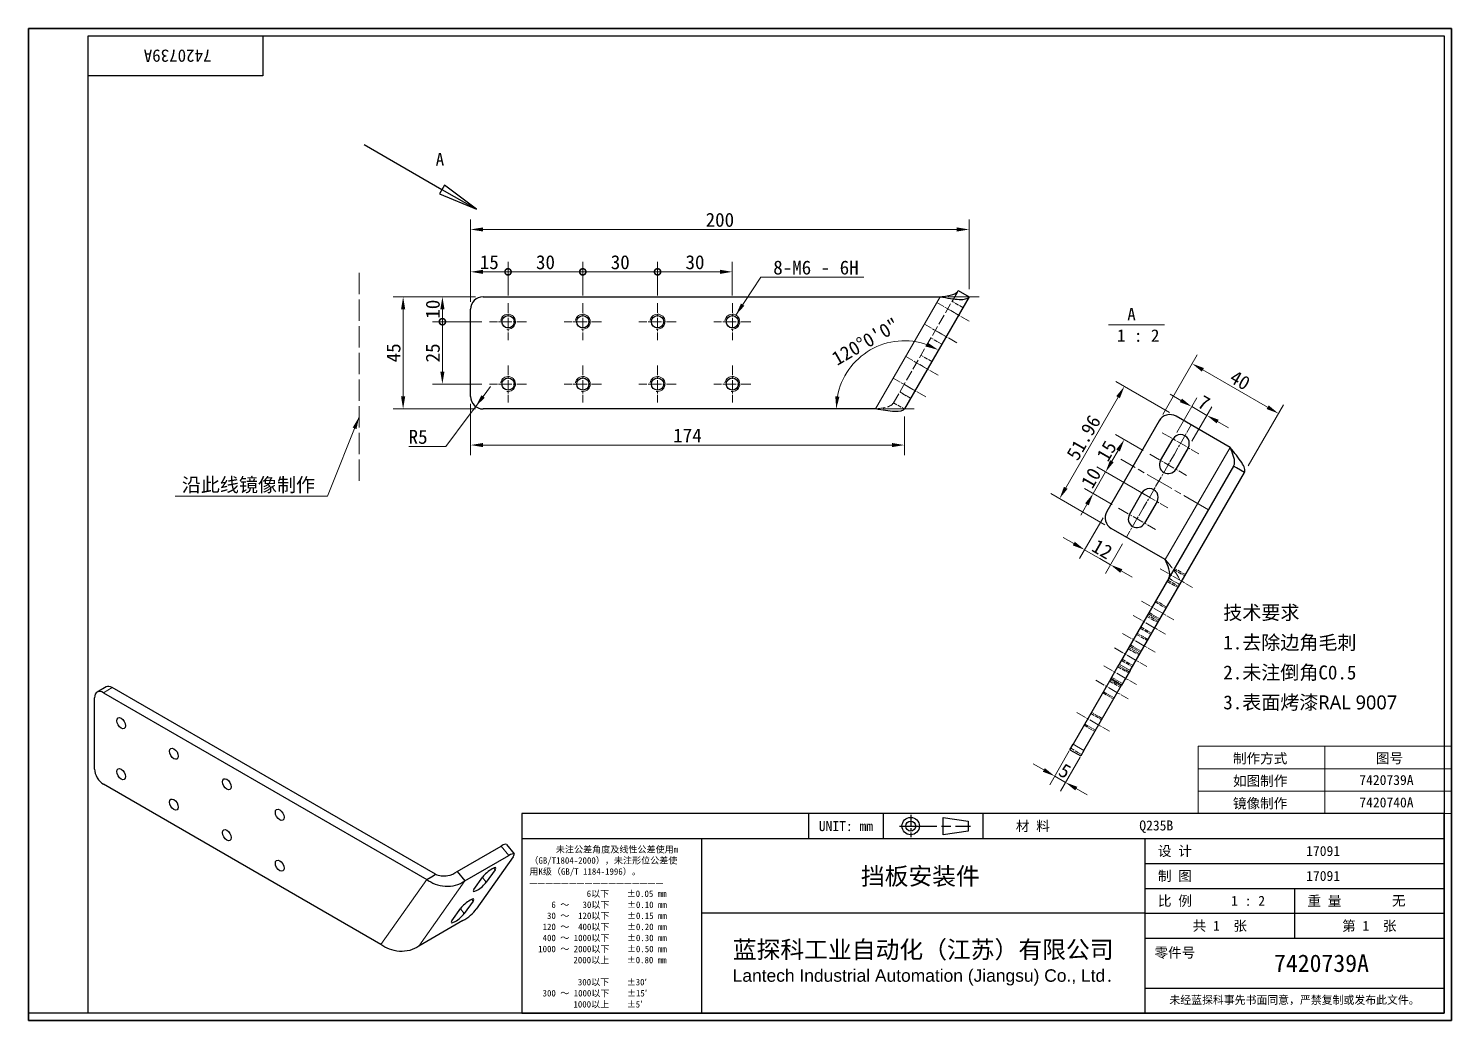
# Model space of a CAD drawing. Header units: millimetres. Extents: x 12 to 583, y 11 to 409.
import ezdxf
from ezdxf.enums import TextEntityAlignment as Align

# ---------------------------------------------------------------- set-up
doc = ezdxf.new("R2010")
doc.units = ezdxf.units.MM
doc.header["$LTSCALE"] = 2
doc.linetypes.add('CHAIN', pattern=[0.3543, 0.2362, -0.0295, 0.0591, -0.0295])
doc.linetypes.add('DASHED', pattern=[0.2067, 0.1654, -0.0413])
for name, color, linetype, lineweight in [('1', 7, 'Continuous', 18), ('可见 (ISO)', 7, 'Continuous', 25), ('可见窄的 (ISO)', 7, 'Continuous', 18), ('图框 (ISO)', 7, 'Continuous', 35), ('标题 (ISO)', 7, 'Continuous', 25), ('草图几何图元 (ISO)', 7, 'Continuous', 18)]:
    doc.layers.add(name, color=color, linetype=linetype, lineweight=lineweight)
for name, color, linetype, lineweight, true_color in [('中心标记 (ISO)', 1, 'CHAIN', 18, 0xff0000), ('中心线 (ISO)', 1, 'CHAIN', 18, 0xff0000), ('剖切线 (ISO)', 7, 'CHAIN', 25, 0x008000), ('尺寸 (ISO)', 7, 'Continuous', 18, 0x008000), ('符号 (ISO)', 7, 'Continuous', 18, 0x008000), ('隐藏 (ISO)', 5, 'DASHED', 18, 0x0000ff), ('隐藏窄的 (ISO)', 5, 'DASHED', 18, 0x0000ff)]:
    doc.layers.add(name, color=color, linetype=linetype, lineweight=lineweight, true_color=true_color)
doc.styles.add('HZ_33', font='simfang.ttf')
doc.styles.add('文本样式164', font='SimSun.ttf')
doc.styles.add('文本样式165', font='SimSun.ttf')
doc.styles.add('文本样式74', font='SimSun.ttf')
doc.styles.add('最新国标', font='simfang.ttf')
doc.styles.add('注释文本 (ISO)', font='simfang.ttf')
doc.dimstyles.new('默认 (GB)', dxfattribs={"dimscale": 2, "dimtxt": 2.8, "dimasz": 2.5, "dimexe": 2, "dimexo": 1.5, "dimgap": 0.5, "dimtad": 1, "dimtoh": 1, "dimdsep": 46, "dimtxsty": '最新国标', "dimcen": 0.09, "dimdle": 10, "dimclrd": 256, "dimclre": 256, "dimclrt": 256, "dimaunit": 1, "dimadec": 3, "dimazin": 2, "dimtfac": 0.535714, "dimtdec": 3, "dimtmove": 0, "dimatfit": 3, "dimfxl": 0, "dimtolj": 1, "dimlwd": -1, "dimlwe": -1, "dimarcsym": 0})
doc.dimstyles.new('默认 (GB)$7', dxfattribs={"dimscale": 2, "dimtxt": 2.8, "dimasz": 2.5, "dimexe": 2, "dimexo": 1.5, "dimgap": 0.5, "dimtad": 1, "dimtoh": 1, "dimdsep": 46, "dimtxsty": '最新国标', "dimcen": 0.09, "dimdle": 10, "dimclrd": 256, "dimclre": 256, "dimclrt": 256, "dimaunit": 1, "dimadec": 3, "dimazin": 2, "dimtfac": 0.535714, "dimtdec": 3, "dimtmove": 0, "dimatfit": 3, "dimfxl": 0, "dimtolj": 1, "dimlwd": -1, "dimlwe": -1, "dimarcsym": 0})

# ---------------------------------------------------------------- blocks, each defined once
blk = doc.blocks.new('图框 最新国标')
at = {"layer": '图框 (ISO)'}
for p, q in [((6, 7), (6, 204.5)), ((6, 204.5), (291.5, 204.5)), ((291.5, 204.5), (291.5, 5.5)), ((6, 7), (6, 5.5)), ((6, 7), (6, 5.5)), ((291.5, 5.5), (6, 5.5))]:
    blk.add_line(p, q, dxfattribs=at)
at = {"layer": '图框 (ISO)', "color": 7, "linetype": 'Continuous', "lineweight": 25}
for p, q in [((18, 203), (290, 203)), ((18, 7), (18, 203)), ((18, 203), (290, 203)), ((53, 203), (53, 195)), ((290, 203), (290, 7)), ((290, 203), (290, 7)), ((53, 195), (18, 195)), ((290, 7), (6, 7)), ((290, 7), (18, 7))]:
    blk.add_line(p, q, dxfattribs=at)
at = {"layer": '图框 (ISO)', "style": '文本样式74'}
blk.add_attdef('零件代号_001', (42.73, 200.25), '', height=2.5, rotation=180, dxfattribs=at)
blk = doc.blocks.new('标题栏 最新国标')
at = {"layer": '标题 (ISO)'}
for p, q in [((381.98, -183.84), (196.98, -183.84)), ((196.98, -183.84), (196.98, -223.84)), ((254.48, -183.84), (254.48, -188.84)), ((269.48, -183.84), (269.48, -188.84)), ((281.48, -188.09), (281.48, -184.59)), ((281.48, -184.59), (286.48, -185.34)), ((286.48, -185.34), (286.48, -187.34)), ((289.48, -183.84), (289.48, -188.84)), ((381.98, -223.84), (381.98, -183.84)), ((383.48, -183.84), (383.48, -225.34)), ((286.48, -187.34), (281.48, -188.09)), ((196.98, -188.84), (381.98, -188.84)), ((232.98, -188.84), (232.98, -223.84)), ((321.98, -188.84), (321.98, -223.84)), ((321.98, -193.84), (381.98, -193.84)), ((321.98, -198.84), (381.98, -198.84)), ((351.98, -198.84), (351.98, -208.84)), ((321.98, -203.84), (232.98, -203.84)), ((321.98, -203.84), (381.98, -203.84)), ((321.98, -208.84), (381.98, -208.84)), ((321.98, -218.84), (381.98, -218.84)), ((196.98, -223.84), (381.98, -223.84)), ((383.48, -225.34), (196.98, -225.34))]:
    blk.add_line(p, q, dxfattribs=at)
at = {"layer": '标题 (ISO)', "linetype": 'CHAIN', "ltscale": 5.000333}
blk.add_line((274.98, -184.09), (274.98, -188.59), dxfattribs=at)
at = {"layer": '标题 (ISO)', "linetype": 'CHAIN', "ltscale": 15.834605}
blk.add_line((272.73, -186.34), (286.98, -186.34), dxfattribs=at)
at = {"layer": '标题 (ISO)'}
for radius in [1.75, 1]:
    blk.add_circle((274.98, -186.34), radius, dxfattribs=at)
at = {"layer": '1', "style": '文本样式164'}
for s, p in [('UNIT: mm', (261.98, -186.34)), ('材 料', (299.48, -186.34)), ('设 计', (327.98, -191.34)), ('制 图', (327.98, -196.34)), ('比 例', (327.98, -201.34)), ('重 量', (357.98, -201.34)), ('共 1  张', (336.98, -206.34)), ('第 1  张', (366.98, -206.34))]:
    blk.add_text(s, height=2, dxfattribs=at).set_placement(p, align=Align.MIDDLE_CENTER)
at = {"layer": '标题 (ISO)', "style": '注释文本 (ISO)'}
for s, insert, char_height, attachment_point, line_spacing_factor in [('\\fSimSun|b0|i0;{\\H1.3000;      未注公差角度及线性公差使用m\\P}\\fSimSun|b0|i0;{\\H1.3000;（GB/T1804-2000），未注形位公差使\\P}\\fSimSun|b0|i0;{\\H1.3000;用K级（GB/T 1184-1996）。\\P}\\fSimSun|b0|i0;{\\H1.3000;—————————————————\\P}\\fSimSun|b0|i0;{\\H1.3000;             6以下    ±0.05 mm\\P}\\fSimSun|b0|i0;{\\H1.3000;     6 ～   30以下    ±0.10 mm\\P}\\fSimSun|b0|i0;{\\H1.3000;    30 ～  120以下    ±0.15 mm\\P}\\fSimSun|b0|i0;{\\H1.3000;   120 ～  400以下    ±0.20 mm\\P}\\fSimSun|b0|i0;{\\H1.3000;   400 ～ 1000以下    ±0.30 mm\\P}\\fSimSun|b0|i0;{\\H1.3000;  1000 ～ 2000以下    ±0.50 mm\\P}\\fSimSun|b0|i0;{\\H1.3000;          2000以上    ±0.80 mm\\P}\\fSimSun|b0|i0;{\\H1.3000;\\P}\\fSimSun|b0|i0;{\\H1.3000;           300以下    ±30′\\P}\\fSimSun|b0|i0;{\\H1.3000;   300 ～ 1000以下    ±15′\\P}\\fSimSun|b0|i0;{\\H1.3000;          1000以上    ±5′}', (198.48, -206.63), 1.3, 4, 1.023913), ('{\\fMicrosoft YaHei|b0|i0|c134|p34;\\H1.75x;蓝探科工业自动化（江苏）有限公司\\P\\fArial|b0|i0|c0|p34;\\H0.71429x;Lantech Industrial Automation (Jiangsu) Co., Ltd\\fFangSong|b0|i0|c134|p49;.\\H1.15195x; }', (277.48, -213.84), 2, 5, 0.978695)]:
    blk.add_mtext(s, dxfattribs=dict(at, insert=insert, char_height=char_height, attachment_point=attachment_point, line_spacing_factor=line_spacing_factor))
at = {"layer": '标题 (ISO)', "attachment_point": 5, "style": '注释文本 (ISO)'}
for s, insert, char_height in [('\\fFangSong|b0|i0;零件号', (327.98, -211.84), 2), ('\\fSimSun|b0|i0;{\\H1.6000;未经蓝探科事先书面同意，严禁复制或发布此文件。}', (351.98, -221.34), 1.6)]:
    blk.add_mtext(s, dxfattribs=dict(at, insert=insert, char_height=char_height))
at = {"layer": '标题 (ISO)'}
for tag, p, height, style in [('材料_001', (320.84, -187.21), 2, '注释文本 (ISO)'), ('设计人_001', (354.32, -192.33), 2, '注释文本 (ISO)'), ('库存编号_001', (264.98, -198.13), 3.5, '文本样式165'), ('设计人_001', (354.32, -197.33), 2, '注释文本 (ISO)'), ('视图比例_001', (339.26, -202.33), 2, '注释文本 (ISO)'), ('质量\\P3;_001', (371.53, -202.3), 2, '注释文本 (ISO)'), ('零件代号_001', (347.86, -215.59), 3.5, '文本样式165')]:
    blk.add_attdef(tag, p, '', height=height, dxfattribs=dict(at, style=style))
blk = doc.blocks.new('二维转换剖视图0')
at = {"layer": '剖切线 (ISO)', "linetype": 'Continuous'}
for p, q in [((73.37, 181.23), (88.96, 172.23)), ((89.46, 173.1), (88.46, 171.36)), ((88.46, 171.36), (95.89, 168.23)), ((88.96, 172.23), (95.89, 168.23)), ((95.89, 168.23), (89.46, 173.1))]:
    blk.add_line(p, q, dxfattribs=at)
at = {"layer": '剖切线 (ISO)', "linetype": 'Continuous', "flags": 128}
blk.add_lwpolyline([(88.46, 171.36), (95.89, 168.23), (89.46, 173.1), (88.46, 171.36)], dxfattribs=at)
at = {"layer": '剖切线 (ISO)'}
blk.add_solid([(88.46, 171.36), (95.89, 168.23), (89.46, 173.1), (88.46, 171.36)], dxfattribs=at)
at = {"layer": '剖切线 (ISO)', "insert": (87.7, 177.01), "char_height": 2.5, "attachment_point": 7, "style": 'HZ_33'}
blk.add_mtext('A', dxfattribs=at)
blk = doc.blocks.new('*D6')
at = {"layer": 'Defpoints', "color": 0, "transparency": 16777216}
for p in [(194.42, 301.36), (162.33, 256.36), (194.42, 256.36)]:
    blk.add_point(p, dxfattribs=at)
at = {"layer": '尺寸 (ISO)', "color": 116, "true_color": 0x00803f, "transparency": 16777216}
for p, q in [((191.42, 301.36), (158.33, 301.36)), ((162.33, 296.36), (162.33, 261.36)), ((191.42, 256.36), (158.33, 256.36))]:
    blk.add_line(p, q, dxfattribs=at)
for points in [[(161.5, 296.36), (163.16, 296.36), (162.33, 301.36)], [(161.5, 261.36), (163.16, 261.36), (162.33, 256.36)]]:
    blk.add_solid(points, dxfattribs=at)
at = {"layer": '尺寸 (ISO)', "transparency": 16777216, "insert": (158.5, 278.86), "char_height": 5.6, "attachment_point": 5, "rotation": 90, "style": '最新国标'}
blk.add_mtext('\\A1;45', dxfattribs=at)
blk = doc.blocks.new('_DotSmall')
at = {"color": 0, "linetype": 'ByBlock', "const_width": 0.5}
blk.add_lwpolyline([(-0.0625, 0, 1), (0.0625, 0, 1)], format="xyb", close=True, dxfattribs=at)
blk = doc.blocks.new('*D7')
at = {"layer": 'Defpoints', "color": 0, "transparency": 16777216}
for p in [(178.09, 291.36), (196.97, 291.36), (196.97, 266.36)]:
    blk.add_point(p, dxfattribs=at)
at = {"layer": '尺寸 (ISO)', "color": 116, "true_color": 0x00803f, "transparency": 16777216}
for p, q in [((193.97, 291.36), (174.09, 291.36)), ((178.09, 271.36), (178.09, 291.36)), ((193.97, 266.36), (174.09, 266.36))]:
    blk.add_line(p, q, dxfattribs=at)
blk.add_solid([(177.26, 271.36), (178.92, 271.36), (178.09, 266.36)], dxfattribs=at)
at = {"layer": '尺寸 (ISO)', "color": 116, "true_color": 0x00803f, "transparency": 16777216, "xscale": 5, "yscale": 5, "zscale": 5, "rotation": 90}
blk.add_blockref('_DotSmall', (178.09, 291.36), dxfattribs=at)
at = {"layer": '尺寸 (ISO)', "transparency": 16777216, "insert": (174.26, 278.84), "char_height": 5.6, "attachment_point": 5, "rotation": 90, "style": '最新国标'}
blk.add_mtext('\\A1;25', dxfattribs=at)
blk = doc.blocks.new('*D9')
at = {"layer": 'Defpoints', "color": 0, "transparency": 16777216}
for p in [(178.09, 301.36), (194.42, 301.36), (196.97, 291.36)]:
    blk.add_point(p, dxfattribs=at)
at = {"layer": '尺寸 (ISO)', "color": 116, "true_color": 0x00803f, "transparency": 16777216}
for p, q in [((191.42, 301.36), (174.09, 301.36)), ((193.97, 291.36), (174.09, 291.36)), ((178.09, 291.36), (178.09, 296.36))]:
    blk.add_line(p, q, dxfattribs=at)
blk.add_solid([(177.26, 296.36), (178.92, 296.36), (178.09, 301.36)], dxfattribs=at)
at = {"layer": '尺寸 (ISO)', "color": 116, "true_color": 0x00803f, "transparency": 16777216, "xscale": 5, "yscale": 5, "zscale": 5, "rotation": 270}
blk.add_blockref('_DotSmall', (178.09, 291.36), dxfattribs=at)
at = {"layer": '尺寸 (ISO)', "transparency": 16777216, "insert": (174.26, 296.38), "char_height": 5.6, "attachment_point": 5, "rotation": 90, "style": '最新国标'}
blk.add_mtext('\\A1;10', dxfattribs=at)
blk = doc.blocks.new('*D10')
at = {"layer": 'Defpoints', "color": 0, "transparency": 16777216}
for p in [(204.42, 311.36), (204.42, 298.82), (189.42, 296.36)]:
    blk.add_point(p, dxfattribs=at)
at = {"layer": '尺寸 (ISO)', "color": 116, "true_color": 0x00803f, "transparency": 16777216}
for p, q in [((189.42, 299.36), (189.42, 315.36)), ((204.42, 301.82), (204.42, 315.36)), ((194.42, 311.36), (204.42, 311.36))]:
    blk.add_line(p, q, dxfattribs=at)
blk.add_solid([(194.42, 312.19), (194.42, 310.53), (189.42, 311.36)], dxfattribs=at)
at = {"layer": '尺寸 (ISO)', "color": 116, "true_color": 0x00803f, "transparency": 16777216, "xscale": 5, "yscale": 5, "zscale": 5}
blk.add_blockref('_DotSmall', (204.42, 311.36), dxfattribs=at)
at = {"layer": '尺寸 (ISO)', "transparency": 16777216, "insert": (196.9, 315.19), "char_height": 5.6, "attachment_point": 5, "style": '最新国标'}
blk.add_mtext('\\A1;15', dxfattribs=at)
blk = doc.blocks.new('*D11')
at = {"layer": 'Defpoints', "color": 0, "transparency": 16777216}
for p in [(234.42, 311.36), (204.42, 298.82), (234.42, 298.82)]:
    blk.add_point(p, dxfattribs=at)
at = {"layer": '尺寸 (ISO)', "color": 116, "true_color": 0x00803f, "transparency": 16777216}
for p, q in [((204.42, 301.82), (204.42, 315.36)), ((234.42, 301.82), (234.42, 315.36)), ((204.42, 311.36), (234.42, 311.36))]:
    blk.add_line(p, q, dxfattribs=at)
at = {"layer": '尺寸 (ISO)', "color": 116, "true_color": 0x00803f, "transparency": 16777216, "xscale": 5, "yscale": 5, "zscale": 5, "rotation": 180}
blk.add_blockref('_DotSmall', (204.42, 311.36), dxfattribs=at)
at = {"layer": '尺寸 (ISO)', "color": 116, "true_color": 0x00803f, "transparency": 16777216, "xscale": 5, "yscale": 5, "zscale": 5}
blk.add_blockref('_DotSmall', (234.42, 311.36), dxfattribs=at)
at = {"layer": '尺寸 (ISO)', "transparency": 16777216, "insert": (219.44, 315.19), "char_height": 5.6, "attachment_point": 5, "style": '最新国标'}
blk.add_mtext('\\A1;30', dxfattribs=at)
blk = doc.blocks.new('*D12')
at = {"layer": 'Defpoints', "color": 0, "transparency": 16777216}
for p in [(264.42, 311.36), (234.42, 298.82), (264.42, 298.82)]:
    blk.add_point(p, dxfattribs=at)
at = {"layer": '尺寸 (ISO)', "color": 116, "true_color": 0x00803f, "transparency": 16777216}
for p, q in [((234.42, 301.82), (234.42, 315.36)), ((264.42, 301.82), (264.42, 315.36)), ((234.42, 311.36), (264.42, 311.36))]:
    blk.add_line(p, q, dxfattribs=at)
at = {"layer": '尺寸 (ISO)', "color": 116, "true_color": 0x00803f, "transparency": 16777216, "xscale": 5, "yscale": 5, "zscale": 5, "rotation": 180}
blk.add_blockref('_DotSmall', (234.42, 311.36), dxfattribs=at)
at = {"layer": '尺寸 (ISO)', "color": 116, "true_color": 0x00803f, "transparency": 16777216, "xscale": 5, "yscale": 5, "zscale": 5}
blk.add_blockref('_DotSmall', (264.42, 311.36), dxfattribs=at)
at = {"layer": '尺寸 (ISO)', "transparency": 16777216, "insert": (249.44, 315.19), "char_height": 5.6, "attachment_point": 5, "style": '最新国标'}
blk.add_mtext('\\A1;30', dxfattribs=at)
blk = doc.blocks.new('*D13')
at = {"layer": 'Defpoints', "color": 0, "transparency": 16777216}
for p in [(294.42, 311.36), (264.42, 298.82), (294.42, 298.82)]:
    blk.add_point(p, dxfattribs=at)
at = {"layer": '尺寸 (ISO)', "color": 116, "true_color": 0x00803f, "transparency": 16777216}
for p, q in [((264.42, 301.82), (264.42, 315.36)), ((294.42, 301.82), (294.42, 315.36)), ((264.42, 311.36), (289.42, 311.36))]:
    blk.add_line(p, q, dxfattribs=at)
blk.add_solid([(289.42, 312.19), (289.42, 310.53), (294.42, 311.36)], dxfattribs=at)
at = {"layer": '尺寸 (ISO)', "color": 116, "true_color": 0x00803f, "transparency": 16777216, "xscale": 5, "yscale": 5, "zscale": 5, "rotation": 180}
blk.add_blockref('_DotSmall', (264.42, 311.36), dxfattribs=at)
at = {"layer": '尺寸 (ISO)', "transparency": 16777216, "insert": (279.44, 315.19), "char_height": 5.6, "attachment_point": 5, "style": '最新国标'}
blk.add_mtext('\\A1;30', dxfattribs=at)
blk = doc.blocks.new('*D14')
at = {"layer": 'Defpoints', "color": 0, "transparency": 16777216}
for p in [(191.44, 257.35), (194.42, 261.36)]:
    blk.add_point(p, dxfattribs=at)
at = {"layer": '尺寸 (ISO)', "color": 116, "true_color": 0x00803f, "transparency": 16777216}
for p, q in [((194.42, 261.36), (197.4, 265.38)), ((191.44, 257.35), (188.46, 253.33)), ((194.42, 261.36), (191.44, 257.35)), ((179.53, 241.29), (188.46, 253.33)), ((164.62, 241.29), (179.53, 241.29))]:
    blk.add_line(p, q, dxfattribs=at)
blk.add_solid([(193.75, 261.86), (195.09, 260.86), (191.44, 257.35)], dxfattribs=at)
at = {"layer": '尺寸 (ISO)', "transparency": 16777216, "insert": (168.34, 245.12), "char_height": 5.6, "attachment_point": 5, "style": '最新国标'}
blk.add_mtext('\\A1;R5', dxfattribs=at)
blk = doc.blocks.new('*D15')
at = {"layer": 'Defpoints', "color": 0, "transparency": 16777216}
for p in [(451.7, 244.07), (461.93, 238.16), (464.82, 219.17)]:
    blk.add_point(p, dxfattribs=at)
at = {"layer": '尺寸 (ISO)', "color": 116, "true_color": 0x00803f, "transparency": 16777216}
for p, q in [((459.33, 239.66), (448.23, 246.07)), ((446.7, 235.41), (449.2, 239.74)), ((462.22, 220.67), (440.73, 233.08))]:
    blk.add_line(p, q, dxfattribs=at)
for points in [[(448.48, 240.15), (449.92, 239.32), (451.7, 244.07)], [(445.98, 235.82), (447.42, 234.99), (444.2, 231.08)]]:
    blk.add_solid(points, dxfattribs=at)
at = {"layer": '尺寸 (ISO)', "transparency": 16777216, "insert": (444.63, 239.49), "char_height": 5.6, "attachment_point": 5, "rotation": 60, "style": '最新国标'}
blk.add_mtext('\\A1;15', dxfattribs=at)
blk = doc.blocks.new('*D16')
at = {"layer": 'Defpoints', "color": 0, "transparency": 16777216}
for p in [(444.2, 231.08), (464.82, 219.17), (449.43, 216.51)]:
    blk.add_point(p, dxfattribs=at)
at = {"layer": '尺寸 (ISO)', "color": 116, "true_color": 0x00803f, "transparency": 16777216}
for p, q in [((446.7, 235.41), (449.2, 239.74)), ((439.2, 222.42), (444.2, 231.08)), ((462.22, 220.67), (440.73, 233.08)), ((446.83, 218.01), (435.73, 224.42)), ((436.7, 218.09), (434.2, 213.76))]:
    blk.add_line(p, q, dxfattribs=at)
for points in [[(445.98, 235.82), (447.42, 234.99), (444.2, 231.08)], [(435.98, 218.5), (437.42, 217.67), (439.2, 222.42)]]:
    blk.add_solid(points, dxfattribs=at)
at = {"layer": '尺寸 (ISO)', "transparency": 16777216, "insert": (438.38, 228.66), "char_height": 5.6, "attachment_point": 5, "rotation": 60, "style": '最新国标'}
blk.add_mtext('\\A1;10', dxfattribs=at)
blk = doc.blocks.new('*D17')
at = {"layer": 'Defpoints', "color": 0, "transparency": 16777216}
for p in [(444.66, 215.24), (452.54, 204.9), (446.16, 193.85)]:
    blk.add_point(p, dxfattribs=at)
at = {"layer": '尺寸 (ISO)', "color": 116, "true_color": 0x00803f, "transparency": 16777216}
for p, q in [((443.16, 212.65), (433.77, 196.38)), ((431.44, 202.35), (427.11, 204.85)), ((451.04, 202.3), (444.16, 190.38)), ((435.77, 199.85), (440.1, 197.35)), ((440.1, 197.35), (441.83, 196.35)), ((446.16, 193.85), (441.83, 196.35)), ((450.49, 191.35), (454.82, 188.85))]:
    blk.add_line(p, q, dxfattribs=at)
for points in [[(431.85, 203.07), (431.02, 201.62), (435.77, 199.85)], [(450.91, 192.07), (450.07, 190.62), (446.16, 193.85)]]:
    blk.add_solid(points, dxfattribs=at)
at = {"layer": '尺寸 (ISO)', "transparency": 16777216, "insert": (442.86, 200.14), "char_height": 5.6, "attachment_point": 5, "rotation": 330, "style": '最新国标'}
blk.add_mtext('\\A1;12', dxfattribs=at)
blk = doc.blocks.new('*D18')
at = {"layer": 'Defpoints', "color": 0, "transparency": 16777216}
for p in [(484.81, 253.79), (471.26, 244.32), (477.32, 240.82)]:
    blk.add_point(p, dxfattribs=at)
at = {"layer": '尺寸 (ISO)', "color": 116, "true_color": 0x00803f, "transparency": 16777216}
for p, q in [((474.42, 259.79), (470.09, 262.29)), ((472.76, 246.92), (480.75, 260.75)), ((478.75, 257.29), (484.81, 253.79)), ((478.82, 243.42), (486.81, 257.25)), ((489.14, 251.29), (493.47, 248.79))]:
    blk.add_line(p, q, dxfattribs=at)
for points in [[(474.84, 260.51), (474, 259.07), (478.75, 257.29)], [(489.56, 252.01), (488.72, 250.57), (484.81, 253.79)]]:
    blk.add_solid(points, dxfattribs=at)
at = {"layer": '尺寸 (ISO)', "transparency": 16777216, "insert": (483.7, 258.86), "char_height": 5.6, "attachment_point": 5, "rotation": 330, "style": '最新国标'}
blk.add_mtext('\\A1;7', dxfattribs=at)
blk = doc.blocks.new('*D19')
at = {"layer": 'Defpoints', "color": 0, "transparency": 16777216}
for p in [(472.47, 253.41), (425.72, 220.4), (446.49, 208.41)]:
    blk.add_point(p, dxfattribs=at)
at = {"layer": '尺寸 (ISO)', "color": 116, "true_color": 0x00803f, "transparency": 16777216}
for p, q in [((469.87, 254.91), (448.24, 267.4)), ((449.21, 261.07), (428.22, 224.73)), ((443.89, 209.91), (422.26, 222.4))]:
    blk.add_line(p, q, dxfattribs=at)
for points in [[(448.48, 261.49), (449.93, 260.66), (451.71, 265.4)], [(427.5, 225.15), (428.95, 224.32), (425.72, 220.4)]]:
    blk.add_solid(points, dxfattribs=at)
at = {"layer": '尺寸 (ISO)', "transparency": 16777216, "insert": (435.38, 244.83), "char_height": 5.6, "attachment_point": 5, "rotation": 60, "style": '最新国标'}
blk.add_mtext('\\A1;51.96', dxfattribs=at)
blk = doc.blocks.new('*D20')
at = {"layer": 'Defpoints', "color": 0, "transparency": 16777216}
for p in [(465.64, 251.58), (513.54, 254.55), (499.89, 230.91)]:
    blk.add_point(p, dxfattribs=at)
at = {"layer": '尺寸 (ISO)', "color": 116, "true_color": 0x00803f, "transparency": 16777216}
for p, q in [((467.14, 254.18), (480.9, 278.02)), ((483.23, 272.05), (509.21, 257.05)), ((501.39, 233.51), (515.54, 258.02))]:
    blk.add_line(p, q, dxfattribs=at)
for points in [[(483.65, 272.77), (482.81, 271.33), (478.9, 274.55)], [(509.63, 257.77), (508.79, 256.33), (513.54, 254.55)]]:
    blk.add_solid(points, dxfattribs=at)
at = {"layer": '尺寸 (ISO)', "transparency": 16777216, "insert": (498.14, 267.87), "char_height": 5.6, "attachment_point": 5, "rotation": 330, "style": '最新国标'}
blk.add_mtext('\\A1;40', dxfattribs=at)
blk = doc.blocks.new('*D21')
at = {"layer": 'Defpoints', "color": 0, "transparency": 16777216}
for p in [(389.42, 301.36), (358.7, 283.27), (351.9, 256.36), (363.44, 256.36)]:
    blk.add_point(p, dxfattribs=at)
at = {"layer": '尺寸 (ISO)', "color": 116, "true_color": 0x00803f, "transparency": 16777216}
blk.add_arc((363.44, 256.36), 27.33, 70.4981, 169.5019, dxfattribs=at)
for points in [[(372.91, 282.88), (372.22, 281.36), (377.11, 280.03)], [(337.4, 261.26), (335.74, 261.42), (336.12, 256.36)]]:
    blk.add_solid(points, dxfattribs=at)
at = {"layer": '尺寸 (ISO)', "transparency": 16777216, "insert": (347.86, 283.35), "char_height": 5.6, "attachment_point": 5, "rotation": 30, "style": '最新国标'}
blk.add_mtext('\\A1;120°0\'0"', dxfattribs=at)
blk = doc.blocks.new('*D22')
at = {"layer": 'Defpoints', "color": 0, "transparency": 16777216}
for p in [(189.42, 328.36), (389.42, 301.36), (189.42, 296.36)]:
    blk.add_point(p, dxfattribs=at)
at = {"layer": '尺寸 (ISO)', "color": 116, "true_color": 0x00803f, "transparency": 16777216}
for p, q in [((189.42, 299.36), (189.42, 332.36)), ((389.42, 304.36), (389.42, 332.36)), ((384.42, 328.36), (194.42, 328.36))]:
    blk.add_line(p, q, dxfattribs=at)
for points in [[(194.42, 329.19), (194.42, 327.53), (189.42, 328.36)], [(384.42, 329.19), (384.42, 327.53), (389.42, 328.36)]]:
    blk.add_solid(points, dxfattribs=at)
at = {"layer": '尺寸 (ISO)', "transparency": 16777216, "insert": (289.42, 332.19), "char_height": 5.6, "attachment_point": 5, "style": '最新国标'}
blk.add_mtext('\\A1;200', dxfattribs=at)
blk = doc.blocks.new('*D23')
at = {"layer": 'Defpoints', "color": 0, "transparency": 16777216}
for p in [(189.42, 261.36), (363.44, 256.36), (189.42, 241.87)]:
    blk.add_point(p, dxfattribs=at)
at = {"layer": '尺寸 (ISO)', "color": 116, "true_color": 0x00803f, "transparency": 16777216}
for p, q in [((189.42, 258.36), (189.42, 237.87)), ((363.44, 253.36), (363.44, 237.87)), ((358.44, 241.87), (194.42, 241.87))]:
    blk.add_line(p, q, dxfattribs=at)
for points in [[(194.42, 242.7), (194.42, 241.04), (189.42, 241.87)], [(358.44, 242.7), (358.44, 241.04), (363.44, 241.87)]]:
    blk.add_solid(points, dxfattribs=at)
at = {"layer": '尺寸 (ISO)', "transparency": 16777216, "insert": (276.43, 245.7), "char_height": 5.6, "attachment_point": 5, "style": '最新国标'}
blk.add_mtext('\\A1;174', dxfattribs=at)
blk = doc.blocks.new('*D24')
at = {"layer": 'Defpoints', "color": 0, "transparency": 16777216}
for p in [(431.13, 121.81), (435.46, 119.31), (428.09, 106.54)]:
    blk.add_point(p, dxfattribs=at)
at = {"layer": '尺寸 (ISO)', "color": 116, "true_color": 0x00803f, "transparency": 16777216}
for p, q in [((429.63, 119.21), (421.76, 105.58)), ((433.96, 116.71), (426.09, 103.08)), ((419.43, 111.54), (415.1, 114.04)), ((423.76, 109.04), (428.09, 106.54)), ((432.42, 104.04), (436.75, 101.54))]:
    blk.add_line(p, q, dxfattribs=at)
for points in [[(419.84, 112.26), (419.01, 110.82), (423.76, 109.04)], [(432.83, 104.76), (432, 103.32), (428.09, 106.54)]]:
    blk.add_solid(points, dxfattribs=at)
at = {"layer": '尺寸 (ISO)', "transparency": 16777216, "insert": (427.84, 111.11), "char_height": 5.6, "attachment_point": 5, "rotation": 330, "style": '最新国标'}
blk.add_mtext('\\A1;5', dxfattribs=at)
blk = doc.blocks.new('表格1')
at = {"layer": '符号 (ISO)'}
for p, q in [((240.7, 60.51), (291.5, 60.51)), ((240.7, 60.51), (240.7, 56.01)), ((266.1, 60.51), (266.1, 56.01)), ((291.5, 60.51), (291.5, 56.01)), ((240.7, 56.01), (291.5, 56.01)), ((240.7, 56.01), (240.7, 47)), ((266.1, 56.01), (266.1, 47)), ((291.5, 56.01), (291.5, 47)), ((240.7, 51.5), (291.5, 51.5)), ((240.7, 47), (291.5, 47))]:
    blk.add_line(p, q, dxfattribs=at)
at = {"layer": '符号 (ISO)', "char_height": 2, "attachment_point": 7, "style": '注释文本 (ISO)'}
for s, insert in [('制作方式', (247.64, 56.85)), ('图号', (276.34, 56.91)), ('如图制作', (247.65, 52.35)), ('7420739A', (273, 52.72)), ('镜像制作', (247.64, 47.84)), ('7420740A', (273, 48.22))]:
    blk.add_mtext(s, dxfattribs=dict(at, insert=insert))

msp = doc.modelspace()

# ---------------------------------------------------------------- linework, layer by layer
at = {"layer": '中心标记 (ISO)', "ltscale": 8.287841}
for p, q in [((204.424, 298.819), (204.424, 283.902)), ((234.424, 298.819), (234.424, 283.902)), ((264.424, 298.819), (264.424, 283.902)), ((294.424, 298.819), (294.424, 283.902)), ((211.882, 291.361), (196.965, 291.361)), ((241.882, 291.361), (226.965, 291.361)), ((271.882, 291.361), (256.965, 291.361)), ((301.882, 291.361), (286.965, 291.361)), ((204.424, 273.819), (204.424, 258.902)), ((234.424, 273.819), (234.424, 258.902)), ((264.424, 273.819), (264.424, 258.902)), ((294.424, 273.819), (294.424, 258.902)), ((211.882, 266.361), (196.965, 266.361)), ((241.882, 266.361), (226.965, 266.361)), ((271.882, 266.361), (256.965, 266.361)), ((301.882, 266.361), (286.965, 266.361))]:
    msp.add_line(p, q, dxfattribs=at)
at = {"layer": '中心标记 (ISO)', "ltscale": 9.445163}
for p, q in [((466.93, 246.82), (481.653, 238.32)), ((461.93, 238.159), (476.653, 229.659)), ((454.43, 225.169), (469.153, 216.669)), ((449.43, 216.509), (464.153, 208.009))]:
    msp.add_line(p, q, dxfattribs=at)
at = {"layer": '中心标记 (ISO)', "ltscale": 7.50055}
for p, q in [((478.541, 249.931), (471.791, 238.239)), ((471.791, 238.239), (465.041, 226.548)), ((466.041, 228.28), (459.291, 216.589)), ((459.291, 216.589), (452.541, 204.897))]:
    msp.add_line(p, q, dxfattribs=at)
at = {"layer": '中心线 (ISO)', "ltscale": 8.333956}
for p, q in [((389.514, 291.516), (376.523, 299.016)), ((384.514, 282.856), (371.523, 290.356)), ((377.014, 269.865), (364.023, 277.365)), ((372.014, 261.205), (359.023, 268.705)), ((466.04, 192.278), (479.03, 184.778)), ((458.54, 179.288), (471.53, 171.788)), ((455.215, 173.528), (468.205, 166.028)), ((451.04, 166.297), (464.03, 158.797)), ((447.715, 160.538), (460.705, 153.038)), ((443.54, 153.307), (456.53, 145.807)), ((440.215, 147.547), (453.205, 140.047)), ((432.715, 134.557), (445.705, 127.057))]:
    msp.add_line(p, q, dxfattribs=at)
at = {"layer": '中心线 (ISO)', "ltscale": 23.990969}
msp.add_line((485.46, 215.914), (450.252, 236.242), dxfattribs=at)
at = {"layer": '可见 (ISO)'}
for p, q in [((385.094, 303.861), (389.424, 301.361)), ((194.424, 301.361), (377.877, 301.361)), ((389.424, 301.361), (363.443, 256.361)), ((189.424, 261.361), (189.424, 296.361)), ((351.896, 256.361), (194.424, 256.361)), ((465.639, 251.584), (444.659, 215.244)), ((494.12, 240.914), (472.47, 253.414)), ((466.26, 235.659), (471.26, 244.32)), ((477.322, 240.82), (472.322, 232.159)), ((495.564, 233.414), (449.7, 153.977)), ((454.03, 151.477), (499.894, 230.914)), ((496.747, 232.731), (495.564, 233.414)), ((499.894, 230.914), (496.747, 232.731)), ((453.76, 214.009), (458.76, 222.669)), ((464.822, 219.169), (459.822, 210.509)), ((468.139, 195.914), (446.489, 208.414)), ((446.285, 148.062), (449.7, 153.977)), ((454.03, 151.477), (450.615, 145.562)), ((43.123, 144.814), (39.588, 142.772)), ((175.344, 69.672), (45.623, 144.566)), ((446.285, 148.062), (431.13, 121.812)), ((435.46, 119.312), (450.615, 145.562)), ((38.552, 111.906), (38.552, 140.483)), ((42.088, 142.525), (171.808, 67.63)), ((429.88, 119.647), (431.13, 121.812)), ((429.88, 119.647), (434.21, 117.147)), ((435.46, 119.312), (434.21, 117.147)), ((153.437, 41.495), (42.088, 105.782)), ((183.983, 70.808), (201.66, 81.014)), ((203.79, 81.632), (206.851, 77.823)), ((187.045, 66.999), (204.722, 77.205)), ((206.49, 76.731), (191.654, 55.625)), ((171.808, 67.63), (174.378, 69.114)), ((174.378, 69.114), (175.344, 69.672)), ((183.983, 70.808), (187.045, 66.999)), ((190.764, 63.623), (194.299, 68.653)), ((199.249, 71.51), (195.713, 66.481)), ((190.41, 58.936), (186.875, 53.906)), ((181.925, 51.048), (185.46, 56.078)), ((186.351, 51.069), (168.673, 40.863))]:
    msp.add_line(p, q, dxfattribs=at)
for centre in [(204.424, 291.361), (234.424, 291.361), (264.424, 291.361), (294.424, 291.361), (204.424, 266.361), (234.424, 266.361), (264.424, 266.361), (294.424, 266.361)]:
    msp.add_circle(centre, 2.458, dxfattribs=at)
for centre, radius, start, end in [((194.424, 296.361), 5, 90, 180), ((194.424, 261.361), 5, 180, 270), ((469.97, 249.084), 5, 60, 150), ((474.291, 242.57), 3.5, 330, 150), ((469.291, 233.909), 3.5, 150, 330), ((461.791, 220.919), 3.5, 330, 150), ((448.989, 212.744), 5, 150, 240), ((456.791, 212.259), 3.5, 150, 330)]:
    msp.add_arc(centre, radius, start, end, dxfattribs=at)
for centre, major_axis, ratio, start_param, end_param in [((42.088, 138.442), (-2.5, 4.33), 0.5773503, 5.4977871, 7.0685835), ((45.623, 140.483), (-2.5, 4.33), 0.5773503, 5.4977871, 6.2831853), ((42.088, 109.865), (-2.5, 4.33), 0.5773503, 0.7853982, 2.3561945), ((199.893, 78.499), (3.897, 3.133), 0.2113249, 0, 0.938882), ((202.954, 74.69), (3.897, 3.133), 0.2113249, 5.651271, 7.2220673), ((196.774, 70.082), (2.728, 2.193), 0.2113249, 5.651271, 8.7928636), ((193.238, 65.052), (-2.728, -2.193), 0.2113249, 5.651271, 8.7928636), ((187.935, 57.507), (2.728, 2.193), 0.2113249, 5.651271, 8.7928636), ((184.4, 52.477), (-2.728, -2.193), 0.2113249, 5.651271, 8.7928636), ((188.119, 53.584), (-3.897, -3.133), 0.2113249, 0.938882, 2.5096783)]:
    msp.add_ellipse(centre, major_axis=major_axis, ratio=ratio, start_param=start_param, end_param=end_param, dxfattribs=at)
for centre in [(49.159, 130.277), (70.372, 118.03), (49.159, 109.865), (91.585, 105.782), (70.372, 97.617), (112.798, 93.535), (91.585, 85.37), (112.798, 73.122)]:
    msp.add_ellipse(centre, major_axis=(-1.229, 2.129), ratio=0.5773503, dxfattribs=at)
for points, knots in [([(377.877, 301.361), (379.734, 301.566), (381.577, 301.78), (382.938, 302.272), (383.943, 302.636), (384.685, 303.152), (385.094, 303.861)], [0, 0, 0, 0, 0.9032779, 0.9032779, 0.9032779, 1.5707963, 1.5707963, 1.5707963, 1.5707963]), ([(377.877, 301.361), (380.625, 300.885), (383.36, 300.417), (385.444, 300.325), (387.528, 300.233), (388.943, 300.527), (389.424, 301.361)], [0, 0, 0, 0, 0.7853982, 0.7853982, 0.7853982, 1.5707963, 1.5707963, 1.5707963, 1.5707963]), ([(363.443, 256.361), (362.962, 255.527), (361.548, 255.233), (359.463, 255.325), (357.379, 255.417), (354.644, 255.885), (351.896, 256.361)], [0, 0, 0, 0, 0.7853982, 0.7853982, 0.7853982, 1.5707963, 1.5707963, 1.5707963, 1.5707963]), ([(499.894, 230.914), (500.375, 231.747), (499.923, 233.12), (498.801, 234.879), (497.678, 236.638), (495.906, 238.772), (494.12, 240.914)], [0, 0, 0, 0, 0.7853982, 0.7853982, 0.7853982, 1.5707963, 1.5707963, 1.5707963, 1.5707963]), ([(495.564, 233.414), (496.117, 234.373), (496.045, 235.692), (495.574, 237.242), (495.226, 238.387), (494.675, 239.65), (494.12, 240.914)], [0, 0, 0, 0, 0.9032779, 0.9032779, 0.9032779, 1.5707963, 1.5707963, 1.5707963, 1.5707963]), ([(469.583, 188.414), (470.136, 189.373), (470.064, 190.692), (469.593, 192.242), (469.245, 193.387), (468.694, 194.65), (468.139, 195.914)], [0, 0, 0, 0, 0.9032779, 0.9032779, 0.9032779, 1.5707963, 1.5707963, 1.5707963, 1.5707963]), ([(175.344, 69.672), (176.657, 69.081), (178.471, 68.798), (180.269, 69.128), (181.598, 69.371), (182.907, 69.942), (183.983, 70.808)], [0, 0, 0, 0, 0.9032779, 0.9032779, 0.9032779, 1.5707963, 1.5707963, 1.5707963, 1.5707963]), ([(171.808, 67.63), (173.752, 66.12), (176.447, 65.062), (179.23, 64.891), (182.013, 64.721), (184.853, 65.446), (187.045, 66.999)], [0, 0, 0, 0, 0.7853982, 0.7853982, 0.7853982, 1.5707963, 1.5707963, 1.5707963, 1.5707963]), ([(168.673, 40.863), (166.482, 39.31), (163.642, 38.585), (160.859, 38.756), (158.076, 38.926), (155.381, 39.984), (153.437, 41.495)], [0, 0, 0, 0, 0.7853982, 0.7853982, 0.7853982, 1.5707963, 1.5707963, 1.5707963, 1.5707963])]:
    msp.add_open_spline(points, degree=3, knots=knots, dxfattribs=at)
at = {"layer": '可见窄的 (ISO)'}
for p, q in [((351.896, 256.361), (377.877, 301.361)), ((468.139, 195.914), (494.12, 240.914)), ((454.03, 151.477), (449.7, 153.977)), ((42.088, 142.525), (45.623, 144.566)), ((446.285, 148.062), (450.615, 145.562)), ((435.46, 119.312), (431.13, 121.812)), ((201.66, 81.014), (204.722, 77.205)), ((199.249, 71.51), (198.701, 72.191)), ((153.437, 41.495), (171.808, 67.63)), ((187.045, 66.999), (168.673, 40.863)), ((195.713, 66.481), (194.144, 68.432)), ((190.41, 58.936), (189.863, 59.617)), ((186.875, 53.906), (185.306, 55.858))]:
    msp.add_line(p, q, dxfattribs=at)
for centre in [(204.424, 291.361), (234.424, 291.361), (264.424, 291.361), (294.424, 291.361), (204.424, 266.361), (234.424, 266.361), (264.424, 266.361), (294.424, 266.361)]:
    msp.add_arc(centre, 3, 260, 170, dxfattribs=at)
at = {"layer": '尺寸 (ISO)'}
for p, q in [((380.877, 301.361), (393.424, 301.361)), ((354.896, 256.361), (367.443, 256.361))]:
    msp.add_line(p, q, dxfattribs=at)
at = {"layer": '符号 (ISO)'}
msp.add_line((445.375, 290.121), (467.831, 290.121), dxfattribs=at)
at = {"layer": '草图几何图元 (ISO)', "color": 1, "linetype": 'DASHED', "ltscale": 25.882923, "true_color": 0xff0000}
msp.add_line((144.708, 310.941), (144.708, 225.341), dxfattribs=at)
at = {"layer": '隐藏 (ISO)', "ltscale": 12.569309}
msp.add_line((359.113, 258.861), (385.094, 303.861), dxfattribs=at)
at = {"layer": '隐藏 (ISO)', "ltscale": 4.761642}
for p, q in [((386.933, 297.047), (382.603, 299.547)), ((378.433, 282.325), (374.103, 284.825)), ((374.433, 275.396), (370.103, 277.896)), ((365.933, 260.674), (361.603, 263.174)), ((359.113, 258.861), (363.443, 256.361)), ((471.599, 191.907), (475.93, 189.407)), ((476.2, 189.876), (471.87, 192.376)), ((468.87, 187.18), (473.2, 184.68)), ((469.141, 187.649), (473.471, 185.149)), ((464.099, 178.917), (468.43, 176.417)), ((468.7, 176.886), (464.37, 179.386)), ((460.774, 173.157), (465.104, 170.657)), ((465.375, 171.126), (461.045, 173.626)), ((461.37, 174.189), (465.7, 171.689)), ((461.641, 174.658), (465.971, 172.158)), ((456.599, 165.926), (460.93, 163.426)), ((461.2, 163.895), (456.87, 166.395)), ((458.045, 168.43), (462.375, 165.93)), ((458.316, 168.899), (462.646, 166.399)), ((453.274, 160.167), (457.604, 157.667)), ((457.875, 158.136), (453.545, 160.636)), ((453.87, 161.199), (458.2, 158.699)), ((454.141, 161.668), (458.471, 159.168)), ((450.545, 155.439), (454.875, 152.939)), ((450.816, 155.908), (455.146, 153.408)), ((446.641, 148.678), (450.971, 146.178)), ((449.099, 152.936), (453.43, 150.436)), ((453.7, 150.905), (449.37, 153.405)), ((443.316, 142.918), (447.646, 140.418)), ((445.774, 147.176), (450.104, 144.676)), ((450.375, 145.145), (446.045, 147.645)), ((446.37, 148.209), (450.7, 145.709)), ((443.045, 142.449), (447.375, 139.949)), ((438.274, 134.186), (442.604, 131.686)), ((442.875, 132.155), (438.545, 134.655)), ((435.545, 129.459), (439.875, 126.959)), ((435.816, 129.928), (440.146, 127.428))]:
    msp.add_line(p, q, dxfattribs=at)
at = {"layer": '隐藏 (ISO)', "ltscale": 1.300996}
msp.add_line((469.583, 188.414), (470.766, 187.731), dxfattribs=at)
at = {"layer": '隐藏 (ISO)', "ltscale": 3.460546}
msp.add_line((470.766, 187.731), (473.913, 185.914), dxfattribs=at)
at = {"layer": '隐藏 (ISO)', "ltscale": 11.784895}
msp.add_open_spline([(351.896, 256.361), (353.753, 256.566), (355.596, 256.78), (356.957, 257.272), (357.962, 257.636), (358.704, 258.152), (359.113, 258.861)], degree=3, knots=[0, 0, 0, 0, 0.9032779, 0.9032779, 0.9032779, 1.5707963, 1.5707963, 1.5707963, 1.5707963], dxfattribs=at)
at = {"layer": '隐藏 (ISO)', "ltscale": 13.487981}
msp.add_open_spline([(468.139, 195.914), (469.926, 193.772), (471.698, 191.638), (472.82, 189.879), (473.942, 188.12), (474.394, 186.747), (473.913, 185.914)], degree=3, knots=[0, 0, 0, 0, 0.7853982, 0.7853982, 0.7853982, 1.5707963, 1.5707963, 1.5707963, 1.5707963], dxfattribs=at)
at = {"layer": '隐藏窄的 (ISO)', "ltscale": 4.761642}
for p, q in [((386.924, 297.03), (382.594, 299.53)), ((385.183, 294.016), (380.853, 296.516)), ((380.183, 285.356), (375.853, 287.856)), ((372.683, 272.365), (368.353, 274.865)), ((361.613, 263.191), (365.943, 260.691)), ((367.683, 263.705), (363.353, 266.205)), ((430.215, 120.227), (434.545, 117.727))]:
    msp.add_line(p, q, dxfattribs=at)

# ---------------------------------------------------------------- block references
at = {"xscale": 2, "yscale": 2, "zscale": 2}
msp.add_blockref('图框 最新国标', (0, 0), dxfattribs=at).add_auto_attribs({'零件代号_001': '7420739A'})
msp.add_blockref('表格1', (0, 0), dxfattribs=at)
ref = msp.add_blockref('标题栏 最新国标', (-183.965, 461.689), dxfattribs=dict(xscale=2, yscale=2, zscale=2))
ref.add_attrib('零件代号_001', '7420739A', (511.763, 30.5), dxfattribs={"layer": '标题 (ISO)', "height": 7, "style": '文本样式165'})
ref.add_attrib('库存编号_001', '挡板安装件', (345.992, 65.422), dxfattribs={"layer": '标题 (ISO)', "height": 7, "style": '文本样式165'})
ref.add_attrib('质量\\P3;_001', '无', (559.086, 57.08), dxfattribs={"layer": '标题 (ISO)', "height": 4, "style": '注释文本 (ISO)'})
ref.add_attrib('视图比例_001', '1 : 2', (494.56, 57.034), dxfattribs={"layer": '标题 (ISO)', "height": 4, "style": '注释文本 (ISO)'})
ref.add_attrib('设计人_001', '17091', (524.674, 77.023), dxfattribs={"layer": '标题 (ISO)', "height": 4, "style": '注释文本 (ISO)'})
ref.add_attrib('设计人_001', '17091', (524.674, 67.023), dxfattribs={"layer": '标题 (ISO)', "height": 4, "style": '注释文本 (ISO)'})
ref.add_attrib('材料_001', 'Q235B', (457.72, 87.263), dxfattribs={"layer": '标题 (ISO)', "height": 4, "style": '注释文本 (ISO)'})
at = {"layer": '剖切线 (ISO)', "xscale": 2, "yscale": 2, "zscale": 2}
msp.add_blockref('二维转换剖视图0', (0, 0), dxfattribs=at)

# ---------------------------------------------------------------- texts
at = {"layer": '符号 (ISO)', "char_height": 5.6}
for s, insert, width, attachment_point, line_spacing_factor, style in [('8-M6 - 6H', (310.833, 310.204), 38.10358, 7, 0.49, '最新国标'), ('{\\H1x;技术要求\\P1.去除边角毛刺\\H1.50698x; \\H0.66358x;\\P2.未注倒角C0.5\\H1.20604x; \\H0.82916x;\\P3.表面烤漆\\fSegoe UI|b0|i0|c134|p34;RAL 9007\\H1.42126x; \\H0.7036x;\\P\\fFangSong|b0|i0|c134|p49;\\H1.31163x; \\H0.95301x;\\P\\H1.25654x; }', (491.402, 141.237), 75.06618, 4, 1.286374, '注释文本 (ISO)')]:
    msp.add_mtext(s, dxfattribs=dict(at, insert=insert, width=width, attachment_point=attachment_point, line_spacing_factor=line_spacing_factor, style=style))
at = {"layer": '符号 (ISO)', "char_height": 5, "attachment_point": 7, "style": 'HZ_33'}
for s, insert in [('A ', (452.892, 291.843)), (' 1 : 2', (445.375, 283.223))]:
    msp.add_mtext(s, dxfattribs=dict(at, insert=insert))
at = {"layer": '符号 (ISO)', "insert": (126.993, 228.711), "char_height": 5.6, "width": 58.68538, "attachment_point": 3, "style": '最新国标'}
msp.add_mtext('\\fFangSong|b0|i0;沿此线镜像制作', dxfattribs=at)

# ---------------------------------------------------------------- dimensions: what is measured, and where the dimension line sits
at = {"layer": '尺寸 (ISO)', "color": 116, "true_color": 0x00803f}
dim = msp.add_linear_dim(base=(189.424, 328.361), p1=(389.424, 301.361), p2=(189.424, 296.361), dimstyle='默认 (GB)', override={"dimgap": 0.5, "dimtoh": 0, "dimdec": 2, "dimtol": 0, "dimlim": 0, "dimtp": 0, "dimtm": 0, "dimtdec": 3, "dimtofl": 0, "dimatfit": 1}, dxfattribs=at)
dim.commit()
dim.dimension.update_dxf_attribs({"geometry": '*D22', "text_midpoint": (289.424, 328.361), "dimtype": 160})
for base, p1, p2, angle, override, picture, middle in [((204.424, 311.361), (189.424, 296.361), (204.424, 298.819), 180, {"dimgap": 0.5, "dimtoh": 0, "dimdec": 2, "dimblk2": 'DotSmall', "dimsah": 1, "dimdle": 0, "dimtol": 0, "dimlim": 0, "dimtp": 0, "dimtm": 0, "dimtdec": 3, "dimtofl": 0, "dimatfit": 1}, '*D10', (196.904, 311.361)), ((234.424, 311.361), (204.424, 298.819), (234.424, 298.819), 180, {"dimgap": 0.5, "dimtoh": 0, "dimdec": 2, "dimblk1": 'DotSmall', "dimblk2": 'DotSmall', "dimsah": 1, "dimdle": 0, "dimtol": 0, "dimlim": 0, "dimtp": 0, "dimtm": 0, "dimtdec": 3, "dimtofl": 0, "dimatfit": 1}, '*D11', (219.444, 311.361)), ((264.424, 311.361), (234.424, 298.819), (264.424, 298.819), 180, {"dimgap": 0.5, "dimtoh": 0, "dimdec": 2, "dimblk1": 'DotSmall', "dimblk2": 'DotSmall', "dimsah": 1, "dimdle": 0, "dimtol": 0, "dimlim": 0, "dimtp": 0, "dimtm": 0, "dimtdec": 3, "dimtofl": 0, "dimatfit": 1}, '*D12', (249.444, 311.361)), ((294.424, 311.361), (264.424, 298.819), (294.424, 298.819), 180, {"dimgap": 0.5, "dimtoh": 0, "dimdec": 2, "dimblk1": 'DotSmall', "dimsah": 1, "dimdle": 0, "dimtol": 0, "dimlim": 0, "dimtp": 0, "dimtm": 0, "dimtdec": 3, "dimtofl": 0, "dimatfit": 1}, '*D13', (279.444, 311.361)), ((162.329, 256.361), (194.424, 301.361), (194.424, 256.361), 270, {"dimgap": 0.5, "dimtoh": 0, "dimdec": 2, "dimtol": 0, "dimlim": 0, "dimtp": 0, "dimtm": 0, "dimtdec": 3, "dimtofl": 0, "dimatfit": 1}, '*D6', (162.329, 278.861)), ((178.089, 301.361), (196.965, 291.361), (194.424, 301.361), 90, {"dimgap": 0.5, "dimtoh": 0, "dimdec": 2, "dimblk1": 'DotSmall', "dimsah": 1, "dimdle": 0, "dimtol": 0, "dimlim": 0, "dimtp": 0, "dimtm": 0, "dimtdec": 3, "dimtofl": 1, "dimatfit": 1}, '*D9', (178.089, 296.381)), ((178.089, 291.361), (196.965, 266.361), (196.965, 291.361), 90, {"dimgap": 0.5, "dimtoh": 0, "dimdec": 2, "dimblk2": 'DotSmall', "dimsah": 1, "dimdle": 0, "dimtol": 0, "dimlim": 0, "dimtp": 0, "dimtm": 0, "dimtdec": 3, "dimtofl": 0, "dimatfit": 1}, '*D7', (178.089, 278.841)), ((513.541, 254.552), (465.639, 251.584), (499.894, 230.914), 150, {"dimgap": 0.5, "dimtoh": 0, "dimdec": 2, "dimtol": 0, "dimlim": 0, "dimtp": 0, "dimtm": 0, "dimtdec": 3, "dimtofl": 0, "dimatfit": 1}, '*D20', (496.22, 264.552)), ((425.725, 220.402), (472.47, 253.414), (446.489, 208.414), 60, {"dimgap": 0.5, "dimtoh": 0, "dimdec": 2, "dimtol": 0, "dimlim": 0, "dimtp": 0, "dimtm": 0, "dimtdec": 3, "dimtofl": 0, "dimatfit": 1}, '*D19', (438.715, 242.902)), ((484.811, 253.79), (471.26, 244.32), (477.322, 240.82), 330, {"dimgap": 0.5, "dimtoh": 0, "dimdec": 2, "dimtol": 0, "dimlim": 0, "dimtp": 0, "dimtm": 0, "dimtdec": 3, "dimtofl": 1, "dimatfit": 1}, '*D18', (481.78, 255.54)), ((189.424, 241.869), (363.443, 256.361), (189.424, 261.361), 180, {"dimgap": 0.5, "dimtoh": 0, "dimdec": 0, "dimtol": 0, "dimlim": 0, "dimtp": 0, "dimtm": 0, "dimtdec": 3, "dimtofl": 0, "dimatfit": 1}, '*D23', (276.433, 241.869)), ((451.698, 244.067), (464.822, 219.169), (461.93, 238.159), 240, {"dimgap": 0.5, "dimtoh": 0, "dimdec": 2, "dimtol": 0, "dimlim": 0, "dimtp": 0, "dimtm": 0, "dimtdec": 3, "dimtofl": 0, "dimatfit": 1}, '*D15', (447.948, 237.572)), ((444.198, 231.077), (449.43, 216.509), (464.822, 219.169), 240, {"dimgap": 0.5, "dimtoh": 0, "dimdec": 2, "dimtol": 0, "dimlim": 0, "dimtp": 0, "dimtm": 0, "dimtdec": 3, "dimtofl": 1, "dimatfit": 1}, '*D16', (441.698, 226.747)), ((446.161, 193.846), (444.659, 215.244), (452.541, 204.897), 150, {"dimgap": 0.5, "dimtoh": 0, "dimdec": 2, "dimtol": 0, "dimlim": 0, "dimtp": 0, "dimtm": 0, "dimtdec": 3, "dimtofl": 0}, '*D17', (440.964, 196.846)), ((428.086, 106.54), (431.13, 121.812), (435.46, 119.312), 150, {"dimgap": 0.5, "dimtoh": 0, "dimdec": 2, "dimtol": 0, "dimlim": 0, "dimtp": 0, "dimtm": 0, "dimtdec": 3, "dimtofl": 1, "dimatfit": 1}, '*D24', (425.921, 107.79))]:
    dim = msp.add_linear_dim(base=base, p1=p1, p2=p2, angle=angle, dimstyle='默认 (GB)', override=override, dxfattribs=at)
    dim.commit()
    dim.dimension.update_dxf_attribs({"geometry": picture, "text_midpoint": middle, "dimtype": 160})
dim = msp.add_angular_dim_3p(base=(358.698, 283.272), center=(363.443, 256.361), p1=(389.424, 301.361), p2=(351.896, 256.361), dimstyle='默认 (GB)', override={"dimgap": 0.5, "dimtoh": 0, "dimse1": 1, "dimse2": 1, "dimtol": 0, "dimlim": 0, "dimtp": 0, "dimtm": 0, "dimtdec": 2}, dxfattribs=at)
dim.commit()
dim.dimension.update_dxf_attribs({"geometry": '*D21', "text_midpoint": (349.78, 280.026), "dimtype": 165})
dim = msp.add_radius_dim(center=(194.424, 261.361), mpoint=(191.444, 257.346), dimstyle='默认 (GB)', override={"dimgap": 0.5, "dimtih": 1, "dimdec": 2, "dimlfac": 1, "dimcen": 0, "dimtol": 0, "dimlim": 0, "dimtp": 0, "dimtm": 0, "dimtdec": 3}, dxfattribs=at)
dim.commit()
dim.dimension.update_dxf_attribs({"geometry": '*D14', "text_midpoint": (168.337, 241.293), "dimtype": 164})

# ---------------------------------------------------------------- leaders
at = {"layer": '符号 (ISO)', "annotation_type": 0, "has_hookline": 1}
for points, hookline_direction, text_width in [([(295.823, 294.014), (305.833, 309.271), (310.833, 309.271)], 0, 36.352), ([(144.708, 253.238), (131.993, 221.425), (126.993, 221.425)], 1, 56.096)]:
    msp.add_leader(points, dimstyle='默认 (GB)$7', override={"dimgap": 0, "dimtad": 1}, dxfattribs=dict(at, hookline_direction=hookline_direction, text_width=text_width))

doc.saveas('drawing.dxf')
